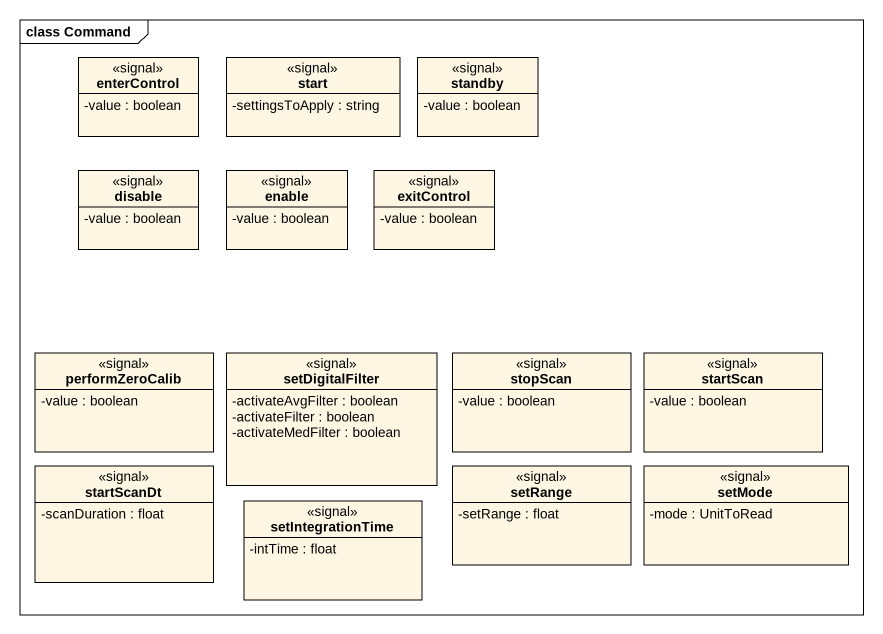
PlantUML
@startuml
mainframe class Command
hide circle
hide empty members
skinparam classAttributeIconSize 0
class enterControl <<signal>> {
  -value : boolean
}
class "start" as start_ <<signal>> {
  -settingsToApply : string
}
class standby <<signal>> {
  -value : boolean
}
class disable <<signal>> {
  -value : boolean
}
class enable <<signal>> {
  -value : boolean
}
class exitControl <<signal>> {
  -value : boolean
}
class performZeroCalib <<signal>> {
  -value : boolean
}
class setDigitalFilter <<signal>> {
  -activateAvgFilter : boolean
  -activateFilter : boolean
  -activateMedFilter : boolean
}
class stopScan <<signal>> {
  -value : boolean
}
class startScan <<signal>> {
  -value : boolean
}
class startScanDt <<signal>> {
  -scanDuration : float
}
class setRange <<signal>> {
  -setRange : float
}
class setMode <<signal>> {
  -mode : UnitToRead
}
class setIntegrationTime <<signal>> {
  -intTime : float
}
@enduml
